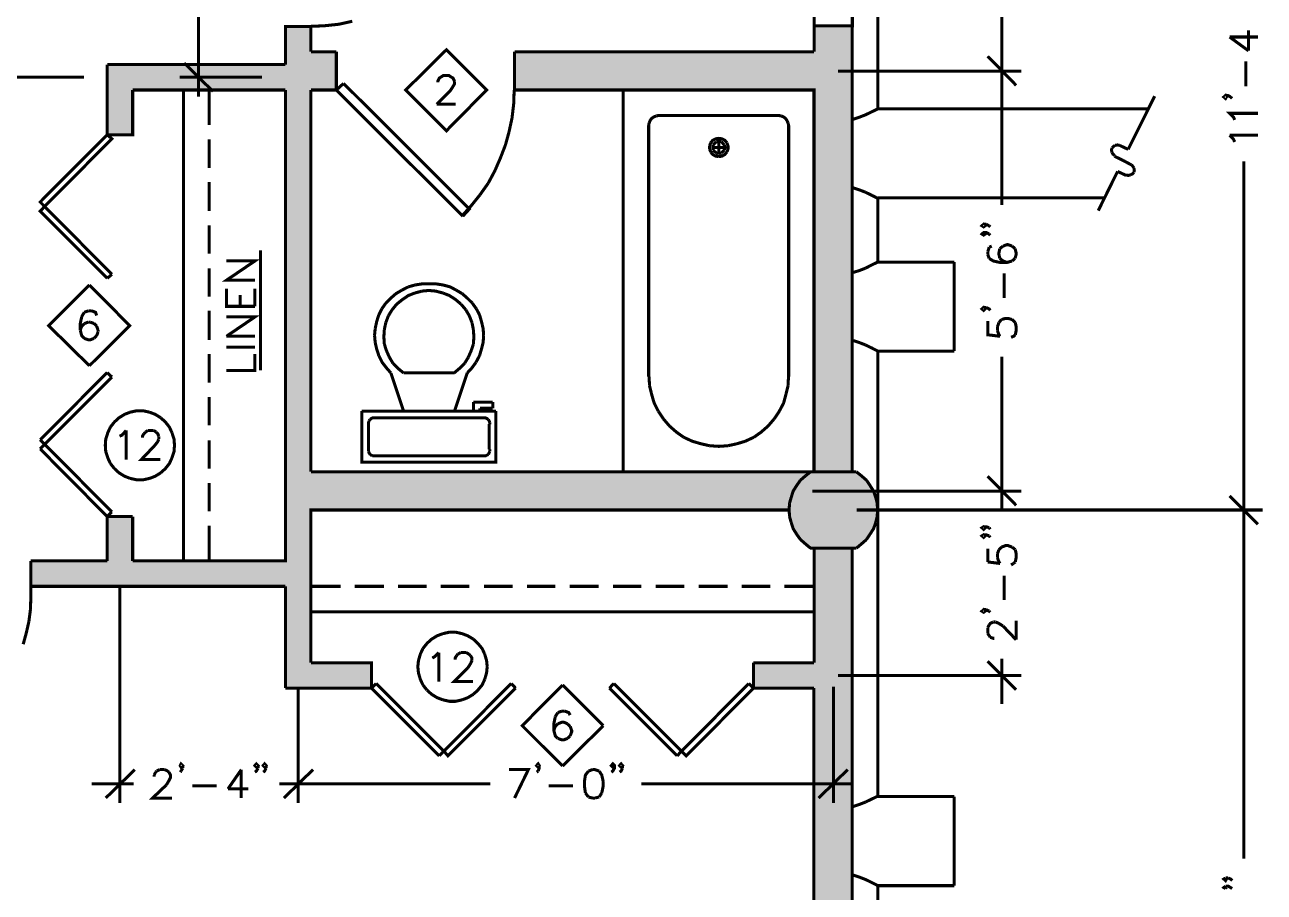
# Model space of a CAD drawing. Header units: millimetres. Extents: x 31 to 857, y 6 to 562.
# Drawn here: x 166.8 to 269.8, y 322.6 to 394.8 of the extents above; entities that cross this region are included whole.
import ezdxf

# ---------------------------------------------------------------- set-up
doc = ezdxf.new("R2010")
doc.units = ezdxf.units.MM
doc.layers.add('H', color=7, linetype='Continuous')
doc.layers.add('P', color=7, linetype='Continuous')

msp = doc.modelspace()

# ---------------------------------------------------------------- hatches: boundary and pattern name
at = {"layer": 'H', "linetype": 'Continuous'}
for points in [[(232.41, 394.635), (232.41, 394.67), (235.585, 394.635), (232.41, 394.635)], [(235.585, 394.635), (232.41, 394.67), (235.585, 394.67), (235.585, 394.635)], [(188.472, 392.518), (188.472, 394.635), (190.588, 392.518), (188.472, 392.518)], [(190.588, 392.518), (188.472, 394.635), (190.588, 394.635), (190.588, 392.518)], [(232.41, 392.518), (232.41, 394.635), (235.585, 392.518), (232.41, 392.518)], [(235.585, 392.518), (232.41, 394.635), (235.585, 394.635), (235.585, 392.518)], [(188.472, 391.46), (188.472, 392.518), (192.705, 391.46), (188.472, 391.46)], [(192.705, 391.46), (188.472, 392.518), (192.705, 392.518), (192.705, 391.46)], [(207.522, 389.343), (207.522, 392.518), (235.585, 389.343), (207.522, 389.343)], [(235.585, 389.343), (207.522, 392.518), (235.585, 392.518), (235.585, 389.343)], [(173.655, 389.343), (173.655, 391.46), (192.705, 389.343), (173.655, 389.343)], [(192.705, 389.343), (173.655, 391.46), (192.705, 391.46), (192.705, 389.343)], [(173.655, 385.621), (173.655, 389.343), (175.772, 385.621), (173.655, 385.621)], [(175.772, 385.621), (173.655, 389.343), (175.772, 389.343), (175.772, 385.621)], [(188.472, 357.593), (188.472, 389.343), (190.588, 357.593), (188.472, 357.593)], [(190.588, 357.593), (188.472, 389.343), (190.588, 389.343), (190.588, 357.593)], [(232.41, 357.593), (232.41, 389.343), (235.585, 357.593), (232.41, 357.593)], [(235.585, 357.593), (232.41, 389.343), (235.585, 389.343), (235.585, 357.593)], [(188.472, 357.205), (188.472, 357.593), (231.563, 357.205), (188.472, 357.205)], [(231.563, 357.205), (188.472, 357.593), (232.075, 357.593), (231.563, 357.205)], [(231.51, 357.17), (232.075, 357.593), (236.467, 357.17), (231.51, 357.17)], [(236.467, 357.17), (232.075, 357.593), (235.92, 357.593), (236.467, 357.17)], [(188.472, 356.747), (188.472, 357.205), (231.14, 356.747), (188.472, 356.747)], [(231.14, 356.747), (188.472, 357.205), (231.563, 357.205), (231.14, 356.747)], [(188.472, 356.235), (188.472, 356.747), (230.752, 356.235), (188.472, 356.235)], [(230.752, 356.235), (188.472, 356.747), (231.14, 356.747), (230.752, 356.235)], [(230.681, 356.076), (231.052, 356.658), (237.314, 356.076), (230.681, 356.076)], [(231.052, 356.658), (231.51, 357.17), (236.943, 356.658), (231.052, 356.658)], [(237.314, 356.076), (231.052, 356.658), (236.943, 356.658), (237.314, 356.076)], [(236.943, 356.658), (231.51, 357.17), (236.467, 357.17), (236.943, 356.658)], [(188.472, 355.635), (188.472, 356.235), (230.505, 355.635), (188.472, 355.635)], [(230.505, 355.635), (188.472, 356.235), (230.752, 356.235), (230.505, 355.635)], [(188.472, 355.053), (188.472, 355.635), (230.329, 355.053), (188.472, 355.053)], [(230.329, 355.053), (188.472, 355.635), (230.505, 355.635), (230.329, 355.053)], [(230.417, 355.424), (230.681, 356.076), (237.578, 355.424), (230.417, 355.424)], [(237.578, 355.424), (230.681, 356.076), (237.314, 356.076), (237.578, 355.424)], [(188.472, 354.418), (188.472, 355.053), (230.293, 354.418), (188.472, 354.418)], [(230.293, 354.418), (188.472, 355.053), (230.329, 355.053), (230.293, 354.418)], [(230.293, 354.753), (230.417, 355.424), (237.702, 354.753), (230.293, 354.753)], [(230.293, 354.083), (230.293, 354.753), (237.702, 354.083), (230.293, 354.083)], [(237.702, 354.083), (230.293, 354.753), (237.702, 354.753), (237.702, 354.083)], [(237.702, 354.753), (230.417, 355.424), (237.578, 355.424), (237.702, 354.753)], [(173.655, 350.185), (173.655, 353.871), (175.772, 350.185), (173.655, 350.185)], [(175.772, 350.185), (173.655, 353.871), (175.772, 353.871), (175.772, 350.185)], [(188.472, 350.185), (188.472, 354.418), (190.588, 350.185), (188.472, 350.185)], [(190.588, 350.185), (188.472, 354.418), (190.588, 354.418), (190.588, 350.185)], [(230.417, 353.395), (230.293, 354.083), (237.578, 353.395), (230.417, 353.395)], [(237.578, 353.395), (230.293, 354.083), (237.702, 354.083), (237.578, 353.395)], [(230.681, 352.725), (230.417, 353.395), (237.314, 352.725), (230.681, 352.725)], [(237.314, 352.725), (230.417, 353.395), (237.578, 353.395), (237.314, 352.725)], [(231.052, 352.178), (230.681, 352.725), (236.943, 352.178), (231.052, 352.178)], [(236.943, 352.178), (230.681, 352.725), (237.314, 352.725), (236.943, 352.178)], [(231.51, 351.667), (231.052, 352.178), (236.467, 351.667), (231.51, 351.667)], [(236.467, 351.667), (231.052, 352.178), (236.943, 352.178), (236.467, 351.667)], [(232.075, 351.243), (231.51, 351.667), (235.92, 351.243), (232.075, 351.243)], [(235.92, 351.243), (231.51, 351.667), (236.467, 351.667), (235.92, 351.243)], [(232.41, 341.718), (232.41, 351.243), (235.585, 341.718), (232.41, 341.718)], [(235.585, 341.718), (232.41, 351.243), (235.585, 351.243), (235.585, 341.718)], [(167.305, 348.068), (167.305, 350.185), (190.588, 348.068), (167.305, 348.068)], [(190.588, 348.068), (167.305, 350.185), (190.588, 350.185), (190.588, 348.068)], [(188.472, 341.718), (188.472, 348.068), (190.588, 341.718), (188.472, 341.718)], [(190.588, 341.718), (188.472, 348.068), (190.588, 348.068), (190.588, 341.718)], [(188.472, 339.602), (188.472, 341.718), (195.615, 339.602), (188.472, 339.602)], [(195.615, 339.602), (188.472, 341.718), (195.615, 341.718), (195.615, 339.602)], [(227.365, 339.602), (227.365, 341.718), (235.585, 339.602), (227.365, 339.602)], [(235.585, 339.602), (227.365, 341.718), (235.585, 341.718), (235.585, 339.602)], [(232.41, 314.149), (232.41, 339.602), (235.585, 314.149), (232.41, 314.149)], [(235.585, 314.149), (232.41, 339.602), (235.585, 339.602), (235.585, 314.149)]]:
    msp.add_hatch(color=256, dxfattribs=at).paths.add_polyline_path(points)

# ---------------------------------------------------------------- linework, layer by layer
at = {"layer": 'P', "const_width": 0.254}
for points in [[(232.41, 392.518), (232.41, 423.21)], [(235.567, 357.593), (235.567, 423.21)], [(232.41, 394.635), (232.41, 420.546), (235.585, 420.546), (235.585, 394.688), (232.41, 394.688)], [(232.41, 414.955), (232.41, 392.518)], [(237.702, 387.773), (237.702, 412.08)], [(248.02, 389.343), (248.02, 402.343)], [(181.222, 388.796), (181.222, 396.804)], [(190.571, 394.635), (188.454, 394.635), (188.454, 391.46)], [(190.571, 394.635), (191.717, 394.688), (192.899, 394.811), (194.01, 395.058)], [(190.571, 394.635), (190.571, 392.518)], [(266.947, 393.753), (268.517, 392.606)], [(266.947, 393.753), (269.311, 393.753)], [(268.517, 392.606), (268.517, 394.3)], [(190.571, 389.343), (192.687, 389.343), (192.687, 392.518)], [(190.571, 392.518), (192.687, 392.518)], [(201.842, 385.957), (205.176, 389.343), (201.842, 392.695), (198.455, 389.343), (201.842, 385.957), (201.842, 385.957)], [(207.504, 392.518), (207.504, 389.343), (232.41, 389.343)], [(207.504, 392.518), (232.41, 392.518)], [(248.02, 392.518), (248.02, 379.783)], [(173.637, 391.46), (188.454, 391.46)], [(173.637, 385.621), (173.637, 391.46)], [(180.04, 391.583), (182.439, 389.22)], [(246.839, 392.148), (249.202, 389.731)], [(249.202, 389.731), (246.839, 392.148)], [(268.305, 389.643), (268.305, 391.724)], [(171.697, 390.402), (161.837, 390.402)], [(186.514, 390.402), (179.652, 390.402)], [(201.119, 389.978), (201.119, 390.066), (201.242, 390.331), (201.366, 390.402)], [(201.366, 390.402), (201.577, 390.543), (202.053, 390.543), (202.265, 390.402)], [(202.265, 390.402), (202.389, 390.331), (202.512, 390.066)], [(234.386, 390.913), (249.626, 390.913)], [(235.955, 390.913), (249.626, 390.913)], [(193.287, 389.89), (192.687, 389.343)], [(203.2, 378.848), (203.747, 379.448), (193.287, 389.89)], [(202.389, 389.643), (202.177, 389.308)], [(202.512, 390.066), (202.512, 389.855), (202.389, 389.643)], [(173.637, 385.621), (175.754, 385.621), (175.754, 389.343)], [(175.754, 389.343), (188.454, 389.343)], [(188.454, 389.343), (188.454, 350.185), (175.754, 350.185)], [(179.987, 389.343), (179.987, 350.185)], [(182.104, 389.343), (182.104, 386.433)], [(190.571, 389.343), (190.571, 357.593)], [(192.687, 389.343), (203.2, 378.848)], [(202.177, 389.308), (201.03, 388.161)], [(207.045, 385.868), (207.292, 387.015), (207.433, 388.214), (207.469, 389.343)], [(216.535, 389.343), (232.41, 389.343), (232.41, 357.593), (216.535, 357.593), (216.535, 389.343), (216.535, 389.343)], [(232.392, 357.593), (232.392, 389.343)], [(232.41, 389.343), (232.41, 357.593)], [(260.72, 388.832), (258.516, 384.404)], [(266.612, 388.885), (266.682, 388.761), (266.612, 388.638), (266.471, 388.761), (266.612, 388.885)], [(266.612, 388.885), (266.823, 388.885), (267.035, 388.761)], [(267.035, 388.761), (267.159, 388.638)], [(201.03, 388.161), (202.6, 388.161)], [(236.679, 387.279), (237.19, 387.526), (237.702, 387.773)], [(260.174, 387.773), (237.702, 387.773)], [(267.37, 386.856), (267.282, 387.068), (266.947, 387.403), (269.311, 387.403)], [(218.687, 386.592), (218.652, 386.38), (218.652, 386.168)], [(219.287, 387.191), (219.075, 387.103), (218.899, 386.98), (218.775, 386.803), (218.687, 386.592)], [(219.71, 387.227), (219.498, 387.227), (219.287, 387.191)], [(219.71, 387.227), (229.235, 387.227)], [(229.658, 387.191), (229.447, 387.227), (229.235, 387.227)], [(230.24, 386.592), (230.152, 386.803), (230.029, 386.98), (229.87, 387.103), (229.658, 387.191)], [(230.293, 386.168), (230.293, 386.38), (230.24, 386.592)], [(235.585, 386.891), (236.132, 387.068), (236.679, 387.279)], [(174.025, 385.286), (168.434, 379.659), (168.063, 380.03), (173.637, 385.621), (174.025, 385.286), (174.025, 385.286)], [(182.104, 385.251), (182.104, 382.87)], [(206.745, 384.775), (207.045, 385.868)], [(218.652, 365.513), (218.652, 386.168)], [(225.16, 384.951), (224.984, 385.163), (224.737, 385.286), (224.49, 385.322), (224.226, 385.286), (223.979, 385.163), (223.802, 384.951)], [(230.293, 386.168), (230.293, 365.513)], [(267.37, 385.022), (267.282, 385.233), (266.947, 385.586)], [(266.947, 385.586), (269.311, 385.586)], [(206.322, 383.681), (206.745, 384.775)], [(223.802, 384.951), (223.714, 384.687)], [(223.714, 384.687), (223.714, 384.44)], [(223.714, 384.44), (223.802, 384.193)], [(225.002, 384.563), (223.943, 384.563)], [(224.014, 384.775), (223.979, 384.563), (224.014, 384.351)], [(224.278, 385.039), (224.137, 384.898), (224.014, 384.775)], [(224.014, 384.351), (224.137, 384.228), (224.278, 384.104)], [(224.702, 385.039), (224.49, 385.075), (224.278, 385.039)], [(224.49, 385.11), (224.49, 384.052)], [(224.949, 384.775), (224.825, 384.898), (224.702, 385.039)], [(224.702, 384.104), (224.825, 384.228), (224.949, 384.351)], [(224.949, 384.351), (224.984, 384.563), (224.949, 384.775)], [(225.16, 384.193), (225.249, 384.44), (225.249, 384.687), (225.16, 384.951)], [(257.175, 384.528), (257.122, 384.351), (257.175, 384.14)], [(257.422, 384.739), (257.298, 384.651), (257.175, 384.528)], [(257.81, 384.739), (257.634, 384.775), (257.422, 384.739)], [(258.516, 384.404), (257.81, 384.739)], [(205.317, 381.6), (205.863, 382.623), (206.322, 383.681)], [(223.802, 384.193), (223.979, 383.981), (224.226, 383.84), (224.49, 383.805)], [(224.278, 384.104), (224.49, 384.052), (224.49, 384.052)], [(224.49, 383.805), (224.737, 383.84), (224.984, 383.981), (225.16, 384.193)], [(224.49, 384.052), (224.702, 384.104)], [(224.49, 383.805), (224.49, 383.805)], [(257.175, 384.14), (257.246, 384.016), (257.387, 383.893)], [(258.057, 383.505), (257.369, 383.84)], [(258.78, 383.117), (258.057, 383.505)], [(268.129, 352.813), (268.129, 383.417)], [(257.634, 382.57), (256.028, 379.307)], [(257.634, 382.57), (258.357, 382.235)], [(258.357, 382.288), (258.516, 382.235), (258.727, 382.288)], [(258.727, 382.288), (258.851, 382.358), (258.992, 382.499)], [(258.992, 382.87), (258.904, 382.993), (258.78, 383.134)], [(258.992, 382.499), (259.027, 382.658), (258.992, 382.87)], [(182.104, 381.688), (182.104, 379.271)], [(204.629, 380.63), (205.317, 381.6)], [(236.679, 380.841), (236.132, 381.053), (235.585, 381.229)], [(203.147, 378.883), (203.906, 379.73), (204.629, 380.63)], [(237.19, 380.594), (236.679, 380.841)], [(237.702, 380.33), (237.19, 380.594)], [(256.522, 380.365), (237.702, 380.365)], [(237.702, 375.003), (237.702, 380.365)], [(173.637, 373.68), (168.063, 379.271), (168.434, 379.659), (174.025, 374.015), (174.025, 374.015)], [(182.104, 378.09), (182.104, 375.726)], [(203.2, 378.848), (203.2, 378.848)], [(246.503, 378.178), (246.627, 378.054), (246.503, 377.966), (246.362, 378.054), (246.503, 378.178)], [(246.503, 378.178), (246.715, 378.178)], [(246.715, 378.178), (246.962, 378.054)], [(246.962, 378.054), (247.05, 377.966)], [(246.503, 377.49), (246.627, 377.366), (246.503, 377.278), (246.362, 377.366), (246.503, 377.49), (246.715, 377.49), (246.962, 377.366)], [(246.962, 377.366), (247.05, 377.278)], [(186.39, 366.025), (186.39, 376.008)], [(246.962, 376.273), (246.839, 375.885)], [(247.174, 376.361), (246.962, 376.273)], [(247.844, 376.149), (247.773, 375.797), (247.773, 375.673), (247.844, 375.338)], [(248.109, 376.361), (247.844, 376.149)], [(248.867, 376.361), (248.532, 376.484), (248.444, 376.484), (248.109, 376.361)], [(249.114, 376.149), (248.867, 376.361)], [(249.114, 375.338), (249.202, 375.673), (249.202, 375.797), (249.114, 376.149)], [(185.914, 373.521), (183.55, 373.521), (185.914, 375.126), (183.55, 375.126)], [(236.679, 374.527), (237.19, 374.791), (237.702, 375.038)], [(237.702, 375.038), (244.052, 375.038)], [(244.052, 375.038), (244.052, 367.63)], [(246.839, 375.885), (246.839, 375.673)], [(246.839, 375.673), (246.962, 375.338)], [(246.962, 375.338), (247.297, 375.126), (247.844, 375.003)], [(247.844, 375.338), (248.109, 375.126)], [(247.844, 375.003), (248.444, 375.003), (248.867, 375.126)], [(248.109, 375.126), (248.444, 375.003)], [(248.867, 375.126), (249.114, 375.338)], [(174.025, 374.015), (173.637, 373.68)], [(182.104, 374.527), (182.104, 372.163)], [(235.585, 374.156), (236.132, 374.315), (236.679, 374.527)], [(248.197, 372.039), (248.197, 374.103)], [(172.156, 373.133), (168.769, 369.746), (172.156, 366.413), (172.156, 366.413)], [(172.156, 366.413), (175.507, 369.746), (172.156, 373.133)], [(198.667, 372.974), (198.155, 372.71)], [(199.249, 373.133), (198.667, 372.974)], [(199.813, 373.221), (199.249, 373.133)], [(200.395, 373.221), (199.813, 373.221)], [(200.995, 373.221), (200.395, 373.221)], [(202.636, 372.71), (202.142, 372.974), (201.542, 373.133), (200.995, 373.221)], [(185.914, 371.352), (183.55, 371.352), (183.55, 372.833)], [(184.697, 371.352), (184.697, 372.286)], [(185.914, 371.352), (185.914, 372.833)], [(197.22, 372.039), (196.797, 371.616)], [(198.155, 372.71), (197.644, 372.41), (197.22, 372.039)], [(199.214, 372.463), (198.667, 372.251), (198.155, 371.898), (197.697, 371.528), (197.309, 371.052)], [(199.813, 372.622), (199.214, 372.463)], [(200.395, 372.674), (199.813, 372.622)], [(201.542, 372.463), (200.942, 372.622), (200.36, 372.674)], [(203.059, 371.528), (202.6, 371.916), (202.089, 372.251), (201.542, 372.463)], [(203.147, 372.41), (202.636, 372.71)], [(203.994, 371.616), (203.57, 372.039), (203.147, 372.41)], [(171.732, 370.858), (171.521, 370.505)], [(172.085, 370.981), (171.732, 370.858)], [(172.332, 370.981), (172.085, 370.981)], [(172.755, 370.593), (172.667, 370.858), (172.332, 370.981)], [(182.104, 370.981), (182.104, 368.565)], [(196.462, 371.14), (196.215, 370.646)], [(196.797, 371.616), (196.462, 371.14)], [(197.309, 371.052), (197.009, 370.558)], [(203.447, 371.069), (203.059, 371.528)], [(203.747, 370.558), (203.447, 371.069)], [(204.329, 371.14), (203.994, 371.616)], [(204.593, 370.646), (204.329, 371.14)], [(246.503, 371.263), (246.627, 371.14), (246.503, 371.016), (246.362, 371.14), (246.503, 371.263)], [(246.503, 371.263), (246.715, 371.263)], [(246.715, 371.263), (246.962, 371.14), (247.05, 371.016)], [(171.521, 370.505), (171.397, 369.923), (171.397, 369.376)], [(171.732, 369.923), (171.521, 369.711)], [(172.085, 370.046), (171.732, 369.923)], [(172.208, 370.046), (172.085, 370.046)], [(172.544, 369.923), (172.208, 370.046)], [(172.755, 369.711), (172.544, 369.923)], [(183.55, 368.864), (185.914, 370.47), (183.55, 370.47)], [(196.215, 370.646), (196.039, 370.082), (195.915, 369.499)], [(196.797, 369.993), (196.674, 369.411)], [(197.009, 370.558), (196.797, 369.993)], [(203.958, 370.011), (203.747, 370.558)], [(204.082, 369.411), (203.958, 370.011)], [(204.929, 368.953), (204.893, 369.499), (204.752, 370.082), (204.593, 370.646)], [(246.839, 370.134), (246.839, 368.988), (247.862, 368.864)], [(247.65, 369.658), (247.773, 370.011)], [(247.773, 370.011), (247.985, 370.258)], [(247.985, 370.258), (248.32, 370.346), (248.532, 370.346), (248.867, 370.258)], [(248.867, 370.258), (249.132, 370.011)], [(249.132, 370.011), (249.202, 369.658), (249.202, 369.323), (249.132, 368.988)], [(171.521, 369.711), (171.397, 369.376)], [(171.397, 369.376), (171.521, 368.9), (171.732, 368.688)], [(172.544, 368.688), (172.755, 368.9)], [(172.879, 369.376), (172.755, 369.711)], [(172.755, 368.9), (172.879, 369.235)], [(172.879, 369.235), (172.879, 369.376)], [(185.914, 368.864), (183.55, 368.864)], [(195.915, 369.499), (195.862, 368.953)], [(195.862, 368.953), (195.915, 368.353)], [(196.674, 369.411), (196.638, 368.812), (196.674, 368.229)], [(204.082, 368.229), (204.117, 368.812), (204.082, 369.411)], [(204.752, 367.806), (204.893, 368.353), (204.929, 368.953)], [(247.65, 369.323), (247.65, 369.658)], [(247.773, 368.988), (247.65, 369.323)], [(247.862, 368.864), (247.773, 368.988)], [(249.132, 368.988), (248.991, 368.864), (248.779, 368.776)], [(171.732, 368.688), (172.085, 368.565), (172.208, 368.565), (172.544, 368.688)], [(185.914, 367.965), (183.55, 367.965)], [(195.915, 368.353), (196.039, 367.806)], [(196.039, 367.806), (196.215, 367.259)], [(196.674, 368.229), (196.85, 367.665)], [(203.906, 367.683), (204.082, 368.229)], [(204.593, 367.259), (204.752, 367.806)], [(236.679, 368.141), (236.132, 368.353), (235.585, 368.529)], [(237.19, 367.894), (236.679, 368.141)], [(237.702, 367.63), (237.19, 367.894)], [(182.104, 367.383), (182.104, 365.002)], [(183.55, 366.025), (185.914, 366.025), (185.914, 367.383)], [(196.215, 367.259), (196.497, 366.695), (196.85, 366.236)], [(196.85, 367.665), (197.097, 367.118)], [(197.097, 367.118), (197.397, 366.607)], [(203.359, 366.624), (203.659, 367.118)], [(203.659, 367.118), (203.906, 367.683)], [(204.294, 366.695), (204.593, 367.259)], [(237.702, 367.63), (244.052, 367.63)], [(237.702, 330.588), (237.702, 367.63)], [(248.02, 354.418), (248.02, 367.171)], [(168.063, 360.257), (173.637, 365.848)], [(173.637, 365.848), (174.025, 365.478)], [(196.85, 366.236), (197.22, 365.813)], [(198.279, 362.638), (197.22, 365.813)], [(197.397, 366.607), (197.82, 366.183), (198.279, 365.813)], [(198.279, 365.813), (202.512, 365.813)], [(202.477, 365.813), (202.935, 366.201), (203.359, 366.624)], [(202.512, 362.638), (203.57, 365.813)], [(203.57, 365.813), (203.958, 366.236), (204.294, 366.695)], [(174.025, 365.478), (168.434, 359.886)], [(174.025, 365.478), (174.025, 365.478)], [(218.687, 365.513), (218.722, 364.755)], [(218.722, 364.755), (218.899, 364.031), (219.11, 363.308), (219.445, 362.638)], [(230.064, 364.031), (230.24, 364.755)], [(230.24, 364.755), (230.276, 365.513)], [(182.104, 363.82), (182.104, 361.456)], [(229.517, 362.638), (229.87, 363.308), (230.064, 364.031)], [(177.165, 362.55), (176.601, 362.673), (176.107, 362.673), (175.542, 362.55)], [(194.804, 362.638), (194.804, 358.405), (205.952, 358.405), (205.952, 362.638)], [(205.952, 362.638), (194.804, 362.638)], [(194.804, 362.638), (194.804, 362.638)], [(204.082, 362.638), (204.082, 363.396)], [(204.082, 363.396), (205.687, 363.396)], [(204.629, 362.885), (204.629, 362.638)], [(205.687, 362.885), (204.629, 362.885)], [(205.687, 363.396), (205.687, 362.885)], [(219.445, 362.638), (219.869, 362.003)], [(229.094, 362.003), (229.517, 362.638)], [(174.237, 361.738), (173.902, 361.315)], [(175.542, 362.55), (175.084, 362.373), (174.625, 362.091), (174.237, 361.738)], [(178.082, 362.091), (177.624, 362.373), (177.165, 362.55)], [(179.017, 360.856), (178.805, 361.315), (178.47, 361.738), (178.082, 362.091)], [(195.404, 361.827), (195.368, 361.703), (195.368, 361.544)], [(195.368, 361.58), (195.368, 359.463)], [(195.492, 361.95), (195.404, 361.827)], [(195.915, 362.091), (195.739, 362.091), (195.615, 362.038), (195.492, 361.95)], [(204.893, 362.091), (195.862, 362.091)], [(205.317, 361.95), (205.176, 362.038), (205.052, 362.091), (204.893, 362.091)], [(205.44, 361.703), (205.387, 361.827), (205.317, 361.95)], [(205.387, 359.463), (205.387, 361.58)], [(205.44, 361.544), (205.44, 361.703)], [(219.869, 362.003), (220.38, 361.403)], [(228, 360.892), (228.582, 361.403), (229.094, 362.003)], [(173.902, 361.315), (173.69, 360.856), (173.514, 360.31), (173.478, 359.798), (173.514, 359.287), (173.69, 358.74), (173.902, 358.281)], [(174.66, 360.557), (174.872, 360.645), (175.207, 361.033)], [(175.207, 361.033), (175.207, 358.616)], [(176.565, 360.433), (176.565, 360.557), (176.689, 360.768)], [(176.689, 360.768), (176.812, 360.892)], [(176.812, 360.892), (177.024, 361.033)], [(177.024, 361.033), (177.5, 361.033)], [(177.5, 361.033), (177.712, 360.892)], [(177.712, 360.892), (177.835, 360.768), (177.923, 360.557)], [(177.923, 360.557), (177.923, 360.31)], [(179.229, 359.798), (179.193, 360.31), (179.017, 360.856)], [(220.38, 361.403), (220.962, 360.892), (221.562, 360.468)], [(227.401, 360.468), (228, 360.892)], [(168.434, 359.886), (168.063, 360.257)], [(168.063, 359.498), (168.434, 359.886)], [(174.025, 354.259), (173.637, 353.871), (168.063, 359.498)], [(168.434, 359.886), (174.025, 354.259), (174.025, 354.259)], [(177.571, 359.763), (176.477, 358.616), (178.047, 358.616)], [(177.923, 360.31), (177.835, 360.098), (177.571, 359.763)], [(179.017, 358.74), (179.193, 359.287), (179.229, 359.798), (179.229, 359.798)], [(182.104, 360.221), (182.104, 357.858)], [(221.562, 360.468), (222.285, 360.133), (223.008, 359.922), (223.714, 359.763)], [(223.714, 359.763), (224.49, 359.71), (225.249, 359.763)], [(225.249, 359.763), (225.972, 359.922), (226.677, 360.133)], [(226.677, 360.133), (227.401, 360.468)], [(178.082, 357.505), (178.47, 357.858), (178.805, 358.281), (179.017, 358.74)], [(195.368, 359.463), (195.368, 359.287)], [(195.368, 359.287), (195.404, 359.163), (195.492, 359.04)], [(195.492, 359.04), (195.615, 358.951)], [(195.615, 358.951), (195.739, 358.916)], [(195.739, 358.916), (195.915, 358.916)], [(195.862, 358.916), (204.893, 358.916)], [(204.893, 358.916), (205.052, 358.916), (205.176, 358.951)], [(205.176, 358.951), (205.317, 359.04)], [(205.317, 359.04), (205.387, 359.163)], [(205.387, 359.163), (205.44, 359.287)], [(205.44, 359.287), (205.44, 359.463)], [(173.902, 358.281), (174.237, 357.858)], [(174.237, 357.858), (174.625, 357.505), (175.084, 357.223), (175.542, 357.046)], [(177.165, 357.046), (177.624, 357.223), (178.082, 357.505)], [(232.057, 357.593), (190.571, 357.593)], [(232.11, 357.593), (231.687, 357.258)], [(232.057, 357.593), (235.92, 357.593)], [(236.767, 356.888), (236.343, 357.258), (235.92, 357.593)], [(248.02, 355.988), (248.02, 358.405)], [(175.542, 357.046), (176.107, 356.923), (176.601, 356.923), (177.165, 357.046)], [(182.104, 356.676), (182.104, 354.295)], [(230.964, 356.464), (230.664, 355.988), (230.505, 355.477)], [(231.263, 356.888), (230.964, 356.464)], [(231.687, 357.258), (231.263, 356.888)], [(237.525, 355.477), (237.349, 355.988), (237.049, 356.464), (236.767, 356.888)], [(246.839, 357.223), (249.202, 354.806)], [(246.839, 357.223), (249.202, 354.806)], [(230.505, 355.477), (230.364, 354.983)], [(232.269, 355.988), (249.626, 355.988)], [(232.269, 355.988), (249.626, 355.988)], [(237.649, 354.983), (237.525, 355.477)], [(248.02, 355.988), (248.02, 354.63)], [(266.947, 355.6), (269.311, 353.236)], [(269.311, 353.236), (266.947, 355.6)], [(268.129, 355.988), (268.129, 325.42)], [(230.452, 354.418), (190.571, 354.418), (190.571, 341.718)], [(230.364, 354.983), (230.329, 354.418), (230.364, 353.871)], [(235.955, 354.418), (269.699, 354.418)], [(237.649, 353.871), (237.684, 354.418), (237.649, 354.983)], [(239.677, 354.418), (269.699, 354.418)], [(173.637, 350.185), (173.637, 353.871)], [(173.637, 353.871), (175.754, 353.871)], [(175.754, 350.185), (175.754, 353.871)], [(230.364, 353.871), (230.505, 353.36)], [(230.505, 353.36), (230.664, 352.866), (230.964, 352.39), (231.263, 351.966)], [(237.049, 352.39), (237.349, 352.866), (237.525, 353.36)], [(237.525, 353.36), (237.649, 353.871)], [(182.104, 353.113), (182.104, 350.185)], [(236.767, 351.966), (237.049, 352.39)], [(246.503, 352.354), (246.627, 352.266), (246.503, 352.143), (246.362, 352.266), (246.503, 352.354)], [(246.503, 353.025), (246.627, 352.937), (246.503, 352.813), (246.362, 352.937), (246.503, 353.025)], [(246.503, 353.025), (246.715, 353.025), (246.962, 352.937)], [(246.503, 352.354), (246.715, 352.354), (246.962, 352.266)], [(246.962, 352.937), (247.05, 352.813)], [(231.263, 351.966), (231.687, 351.596), (232.11, 351.243)], [(235.92, 351.243), (236.343, 351.596)], [(236.343, 351.596), (236.767, 351.966)], [(246.962, 352.266), (247.05, 352.143)], [(247.773, 351.12), (247.985, 351.331)], [(247.985, 351.331), (248.32, 351.455), (248.532, 351.455), (248.867, 351.331)], [(248.867, 351.331), (249.132, 351.12)], [(232.057, 351.243), (235.92, 351.243)], [(232.41, 341.718), (232.41, 351.243)], [(235.567, 285.627), (235.567, 351.243)], [(246.839, 351.208), (246.839, 350.097)], [(247.65, 350.785), (247.773, 351.12)], [(247.65, 350.449), (247.65, 350.785)], [(247.773, 350.097), (247.65, 350.449)], [(249.132, 351.12), (249.202, 350.785), (249.202, 350.449), (249.132, 350.097)], [(167.287, 350.185), (167.287, 348.068)], [(167.287, 350.185), (173.637, 350.185)], [(246.839, 350.097), (247.862, 349.973)], [(247.862, 349.973), (247.773, 350.097)], [(248.991, 349.973), (248.779, 349.85)], [(249.132, 350.097), (248.991, 349.973)], [(174.696, 348.192), (174.696, 330.041)], [(248.197, 346.922), (248.197, 348.968)], [(167.252, 346.128), (167.287, 347.098), (167.287, 348.068)], [(167.287, 348.068), (188.454, 348.068)], [(188.454, 348.068), (188.454, 339.602)], [(190.571, 348.068), (193.04, 348.068)], [(194.222, 348.068), (196.638, 348.068)], [(197.82, 348.068), (200.184, 348.068)], [(201.366, 348.068), (203.747, 348.068)], [(204.964, 348.068), (207.345, 348.068)], [(208.527, 348.068), (210.891, 348.068)], [(212.09, 348.068), (214.489, 348.068)], [(215.688, 348.068), (218.052, 348.068)], [(219.234, 348.068), (221.615, 348.068)], [(222.797, 348.068), (225.213, 348.068)], [(226.395, 348.068), (228.759, 348.068)], [(229.941, 348.068), (232.41, 348.068)], [(167.128, 345.158), (167.252, 346.128)], [(246.503, 346.128), (246.627, 346.004), (246.503, 345.916), (246.362, 346.004), (246.503, 346.128)], [(246.503, 346.128), (246.715, 346.128)], [(246.715, 346.128), (246.962, 346.004)], [(166.917, 344.223), (167.128, 345.158)], [(190.571, 345.952), (232.41, 345.952)], [(246.962, 346.004), (247.05, 345.916)], [(246.962, 344.858), (247.05, 344.981), (247.297, 345.105)], [(247.297, 345.105), (247.509, 345.105)], [(247.509, 345.105), (247.773, 344.981), (248.109, 344.77)], [(249.202, 343.623), (249.202, 345.228)], [(166.652, 343.253), (166.917, 344.223)], [(201.542, 344.135), (201.066, 343.958), (200.607, 343.676), (200.219, 343.323)], [(202.089, 344.258), (201.542, 344.135)], [(202.6, 344.258), (202.089, 344.258)], [(203.147, 344.135), (202.6, 344.258)], [(204.082, 343.676), (203.606, 343.958), (203.147, 344.135)], [(246.839, 344.646), (246.962, 344.858)], [(246.839, 344.17), (246.839, 344.646)], [(246.962, 343.958), (246.839, 344.17)], [(248.109, 344.77), (249.202, 343.623)], [(200.219, 343.323), (199.884, 342.9)], [(205.017, 342.441), (204.805, 342.9), (204.452, 343.323), (204.082, 343.676)], [(247.05, 343.835), (246.962, 343.958)], [(247.385, 343.747), (247.297, 343.747), (247.05, 343.835)], [(199.884, 342.9), (199.672, 342.441), (199.513, 341.895), (199.461, 341.383), (199.513, 340.872), (199.672, 340.325), (199.884, 339.866)], [(200.66, 342.106), (200.872, 342.23), (201.207, 342.565)], [(201.207, 342.565), (201.207, 340.148)], [(202.565, 341.983), (202.565, 342.106), (202.688, 342.318)], [(202.688, 342.318), (202.812, 342.441)], [(202.812, 342.441), (203.024, 342.565)], [(203.024, 342.565), (203.482, 342.565)], [(203.482, 342.565), (203.694, 342.441)], [(203.694, 342.441), (203.835, 342.318)], [(203.835, 342.318), (203.958, 342.106), (203.958, 341.895)], [(205.228, 341.383), (205.176, 341.895), (205.017, 342.441)], [(248.02, 340.66), (248.02, 342.053)], [(195.615, 339.602), (195.615, 341.718), (190.571, 341.718)], [(203.623, 341.295), (202.477, 340.148), (204.047, 340.148)], [(203.958, 341.895), (203.835, 341.63), (203.623, 341.295)], [(205.017, 340.325), (205.176, 340.872), (205.228, 341.383), (205.228, 341.383)], [(232.41, 341.718), (227.365, 341.718)], [(227.365, 339.602), (227.365, 341.718)], [(249.202, 339.478), (246.839, 341.842)], [(195.615, 339.602), (195.986, 339.99), (195.986, 339.99)], [(195.986, 339.99), (201.63, 334.363), (201.242, 333.975)], [(207.592, 339.602), (201.965, 333.975), (201.63, 334.363), (207.222, 339.99)], [(204.082, 339.09), (204.452, 339.443), (204.805, 339.866), (205.017, 340.325)], [(207.222, 339.99), (207.592, 339.602)], [(207.222, 339.99), (207.222, 339.99)], [(215.388, 339.602), (215.759, 339.99), (215.759, 339.99)], [(215.759, 339.99), (221.386, 334.363)], [(221.386, 334.363), (226.977, 339.99)], [(226.977, 339.99), (227.365, 339.602)], [(226.977, 339.99), (226.977, 339.99)], [(234.386, 340.66), (249.626, 340.66)], [(248.02, 340.66), (248.02, 338.296)], [(195.615, 339.602), (188.454, 339.602)], [(189.512, 339.725), (189.512, 330.041)], [(189.512, 339.725), (189.512, 330.041)], [(201.242, 333.975), (195.615, 339.602)], [(199.884, 339.866), (200.219, 339.443)], [(200.219, 339.443), (200.607, 339.09), (201.066, 338.808), (201.542, 338.631)], [(203.147, 338.631), (203.606, 338.808), (204.082, 339.09)], [(211.49, 339.866), (208.139, 336.479), (211.49, 333.128), (211.49, 333.128)], [(214.877, 336.479), (211.49, 339.866)], [(221.015, 333.975), (215.388, 339.602)], [(227.365, 339.602), (221.774, 333.975), (221.386, 334.363)], [(232.41, 339.602), (227.365, 339.602)], [(232.392, 285.627), (232.392, 339.602)], [(234.015, 339.725), (234.015, 330.041)], [(201.542, 338.631), (202.089, 338.508), (202.6, 338.508), (203.147, 338.631)], [(210.891, 337.238), (210.767, 336.638)], [(211.102, 337.573), (210.891, 337.238)], [(211.455, 337.697), (211.102, 337.573)], [(211.667, 337.697), (211.455, 337.697)], [(212.125, 337.361), (212.002, 337.573), (211.667, 337.697)], [(237.702, 330.588), (237.702, 337.697)], [(210.767, 336.638), (210.767, 336.091), (210.891, 335.633), (211.102, 335.421)], [(210.891, 336.427), (210.767, 336.091)], [(211.102, 336.638), (210.891, 336.427)], [(211.914, 336.638), (211.578, 336.779), (211.455, 336.779), (211.102, 336.638)], [(211.49, 333.128), (214.877, 336.479)], [(212.125, 336.427), (211.914, 336.638)], [(212.125, 335.633), (212.249, 335.968), (212.249, 336.091), (212.125, 336.427)], [(211.102, 335.421), (211.455, 335.298), (211.578, 335.298), (211.914, 335.421)], [(211.914, 335.421), (212.125, 335.633)], [(221.386, 334.363), (221.015, 333.975)], [(173.514, 330.465), (175.93, 332.828)], [(177.659, 332.617), (177.747, 332.705)], [(177.747, 332.705), (177.994, 332.828)], [(177.994, 332.828), (178.417, 332.828)], [(178.417, 332.828), (178.682, 332.705)], [(178.682, 332.705), (178.77, 332.617)], [(179.917, 333.163), (179.776, 333.04), (179.705, 333.163), (179.776, 333.304), (179.917, 333.163)], [(179.776, 332.705), (179.705, 332.617)], [(179.917, 332.952), (179.776, 332.705)], [(179.917, 333.163), (179.917, 332.952)], [(184.785, 332.828), (183.674, 331.223)], [(184.785, 332.828), (184.785, 330.465)], [(186.178, 333.163), (186.037, 333.04), (185.914, 333.163), (186.037, 333.304), (186.178, 333.163)], [(186.178, 332.952), (186.037, 332.705), (185.914, 332.617)], [(186.178, 333.163), (186.178, 332.952)], [(186.849, 333.163), (186.725, 333.04), (186.602, 333.163), (186.725, 333.304), (186.849, 333.163)], [(186.849, 332.952), (186.725, 332.705), (186.602, 332.617)], [(186.849, 333.163), (186.849, 332.952)], [(190.747, 332.828), (188.33, 330.465)], [(190.747, 332.828), (188.33, 330.465)], [(207.045, 332.828), (208.65, 332.828), (207.504, 330.465)], [(209.55, 333.163), (209.462, 333.04), (209.338, 333.163), (209.462, 333.304), (209.55, 333.163)], [(209.462, 332.705), (209.338, 332.617)], [(209.55, 333.163), (209.55, 332.952), (209.462, 332.705)], [(213.642, 332.705), (213.395, 332.37), (213.307, 331.823)], [(213.977, 332.828), (213.642, 332.705)], [(214.542, 332.705), (214.189, 332.828), (213.977, 332.828), (213.977, 332.828)], [(214.877, 331.823), (214.753, 332.37), (214.542, 332.705)], [(215.812, 333.163), (215.671, 333.04), (215.547, 333.163), (215.671, 333.304), (215.812, 333.163), (215.812, 332.952), (215.671, 332.705), (215.547, 332.617)], [(216.482, 333.163), (216.359, 333.04), (216.235, 333.163), (216.359, 333.304), (216.482, 333.163)], [(216.482, 332.952), (216.359, 332.705), (216.235, 332.617)], [(216.482, 333.163), (216.482, 332.952)], [(232.78, 330.465), (235.197, 332.828)], [(177.535, 332.37), (177.659, 332.617)], [(177.535, 332.246), (177.535, 332.37)], [(178.77, 332.617), (178.894, 332.37), (178.894, 332.158), (178.77, 331.911), (178.558, 331.558)], [(213.307, 331.823), (213.307, 331.488), (213.395, 330.888)], [(214.753, 330.888), (214.877, 331.488), (214.877, 331.823)], [(174.696, 331.646), (172.332, 331.646)], [(174.696, 331.646), (175.842, 331.646)], [(178.558, 331.558), (177.412, 330.465), (179.017, 330.465)], [(180.71, 331.488), (182.739, 331.488)], [(183.674, 331.223), (185.367, 331.223)], [(187.96, 331.646), (205.475, 331.646)], [(189.512, 331.646), (188.419, 331.646)], [(189.512, 331.646), (191.929, 331.646)], [(210.344, 331.488), (212.372, 331.488)], [(213.395, 330.888), (213.642, 330.553)], [(214.542, 330.553), (214.753, 330.888)], [(235.585, 331.646), (218.052, 331.646)], [(213.642, 330.553), (213.977, 330.465)], [(213.977, 330.465), (214.189, 330.465)], [(214.189, 330.465), (214.542, 330.553)], [(235.585, 329.741), (236.132, 329.918), (236.679, 330.129)], [(236.679, 330.129), (237.19, 330.376), (237.702, 330.623)], [(237.702, 330.588), (244.052, 330.588)], [(244.052, 330.588), (244.052, 323.18)], [(236.679, 323.691), (236.132, 323.903), (235.585, 324.079)], [(237.19, 323.444), (236.679, 323.691)], [(237.702, 323.18), (237.19, 323.444)], [(266.682, 323.727), (266.612, 323.603), (266.471, 323.727), (266.612, 323.815)], [(266.612, 323.815), (266.682, 323.727)], [(266.612, 323.815), (266.823, 323.815)], [(266.823, 323.815), (267.035, 323.727), (267.159, 323.603)], [(237.702, 305.223), (237.702, 323.268)], [(237.702, 323.18), (244.052, 323.18)], [(237.702, 312.932), (237.702, 323.18)], [(266.612, 322.933), (266.471, 323.021), (266.612, 323.144)], [(266.612, 323.144), (266.682, 323.021)], [(266.612, 323.144), (266.823, 323.144), (267.035, 323.021)], [(266.682, 323.021), (266.612, 322.933)], [(267.035, 323.021), (267.159, 322.933)]]:
    msp.add_lwpolyline(points, dxfattribs=at)

doc.saveas('drawing.dxf')
